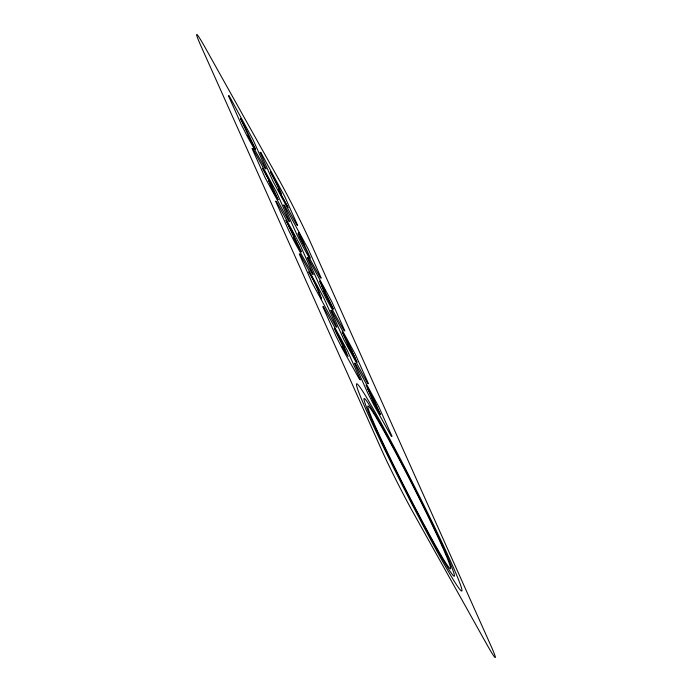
<?xml version="1.0" encoding="UTF-8"?>
<svg xmlns="http://www.w3.org/2000/svg" width="692" height="692" viewBox="0 0 692 692"><rect width="100%" height="100%" fill="white"/><g stroke="black" fill="none" stroke-linecap="round" stroke-linejoin="round"><path stroke-width="1.04" d="M301.366 251.784L295 240.781L293.581 237.624L299.247 247.857L285.934 220.281L293.252 233.386L294.429 236.007L288.832 225.999L301.366 251.784M334.314 328.276L346.138 352.747L342.22 346L343.5 348.855L348.076 356.406L341.467 341.346L334.314 328.276M278.028 199.59L271.385 188.025L269.966 184.868L275.84 195.516L268.557 180.5L270.78 184.176L269.352 180.889L262.597 168.225L270.503 182.697L278.028 199.59M380.358 414.326L373.879 402.727L366.085 385.037L372.538 396.853L380.358 414.326M351.752 350.264L351.268 349.849L357.063 362.314L349.832 349.175L342.159 331.892A10.527 0.467 63.1 0 1 342.99 332.947L351.752 350.264M279.378 189.859L278.409 189.703L288.045 207.574L280.338 193.276L281.428 193.691L277.864 185.318L270.511 171.927L279.378 189.859M300.311 236.257L299.714 236.915L304.212 244.968L300.311 236.257M298.814 232.867L297.975 233.662L299.385 236.811L310.431 258.099L298.814 232.867M319.739 281.16L324.911 293.572L333.103 309.056A11.652 0.519 63.1 0 0 333.163 308.502L321.555 284.879L325.43 291.566L324.15 288.702L319.739 281.16M378.342 410.529L374.225 402.943L368.058 389.008L372.114 396.473L378.342 410.529M229.329 96.11L228.438 95.695L241.543 124.992L247.675 137.128L265.209 168.528L266.1 168.943L252.995 139.646L229.329 96.11M252.917 148.849L252.026 148.434L265.131 177.732L288.806 221.258L289.688 221.682L276.584 192.385L252.917 148.849M260.893 152.621L260.01 152.205L273.115 181.503L296.781 225.03L297.672 225.454L284.568 196.156L260.893 152.621M276.506 201.588L275.624 201.164L288.728 230.462L294.853 242.607L312.395 273.997L313.277 274.413L300.172 245.115L276.506 201.588M284.49 205.36L283.599 204.936L296.704 234.233L302.837 246.378L320.37 277.769L321.261 278.184L308.156 248.886L284.49 205.36M300.094 254.327L299.212 253.903L312.317 283.201L335.983 326.736L336.866 327.152L323.761 297.854L300.094 254.327M308.078 258.09L307.187 257.675L320.292 286.972L326.425 299.108L343.959 330.508L344.85 330.923L331.745 301.625L308.078 258.09M323.683 307.058L322.801 306.642L335.905 335.94L342.038 348.076L359.572 379.467L360.463 379.891L347.358 350.593L323.683 307.058M331.667 310.829L330.776 310.414L343.889 339.711L367.556 383.238L368.438 383.662L355.333 354.365L331.667 310.829M355.255 363.568L354.373 363.144L367.478 392.442L373.602 404.586L391.144 435.977L392.027 436.392L378.922 407.095L355.255 363.568M336.373 332.177L343.863 347.15L336.373 332.177M331.373 305.449L323.787 290.406L331.373 305.449M350.074 347.367L344.175 335.603L350.074 347.367M348.595 345.213L355.143 358.594L348.595 345.213M242.252 121.515L240.409 118.427L250.417 139.732L248.004 135.407L249.016 137.682L255.521 149.325L241.767 120.244L242.252 121.515M278.348 178.588L205.775 48.682A49.815 2.197 63.1 0 0 201.19 46.52L381.949 450.63A49.815 2.197 63.1 0 0 413.652 513.412L486.225 643.318A49.815 2.197 63.1 0 0 490.81 645.48L310.051 241.37A49.815 2.197 63.1 0 0 278.348 178.588M317.291 286.964L308.822 271.809C314.021 280.468 317.628 289.723 321.486 298.918L317.291 286.964M383.593 444.342A91.249 4.031 63.1 0 0 450.336 568.763A91.249 4.031 63.1 0 0 393.878 449.203A91.249 4.031 63.1 0 0 383.593 444.342M381.231 440.389A99.631 4.403 63.1 0 0 454.099 576.228A99.631 4.403 63.1 0 0 392.468 445.7A99.631 4.403 63.1 0 0 381.231 440.389M376.56 432.552A116.23 5.138 63.1 0 0 461.573 591.029A116.23 5.138 63.1 0 0 389.665 438.745A116.23 5.138 63.1 0 0 376.56 432.552"/></g></svg>
